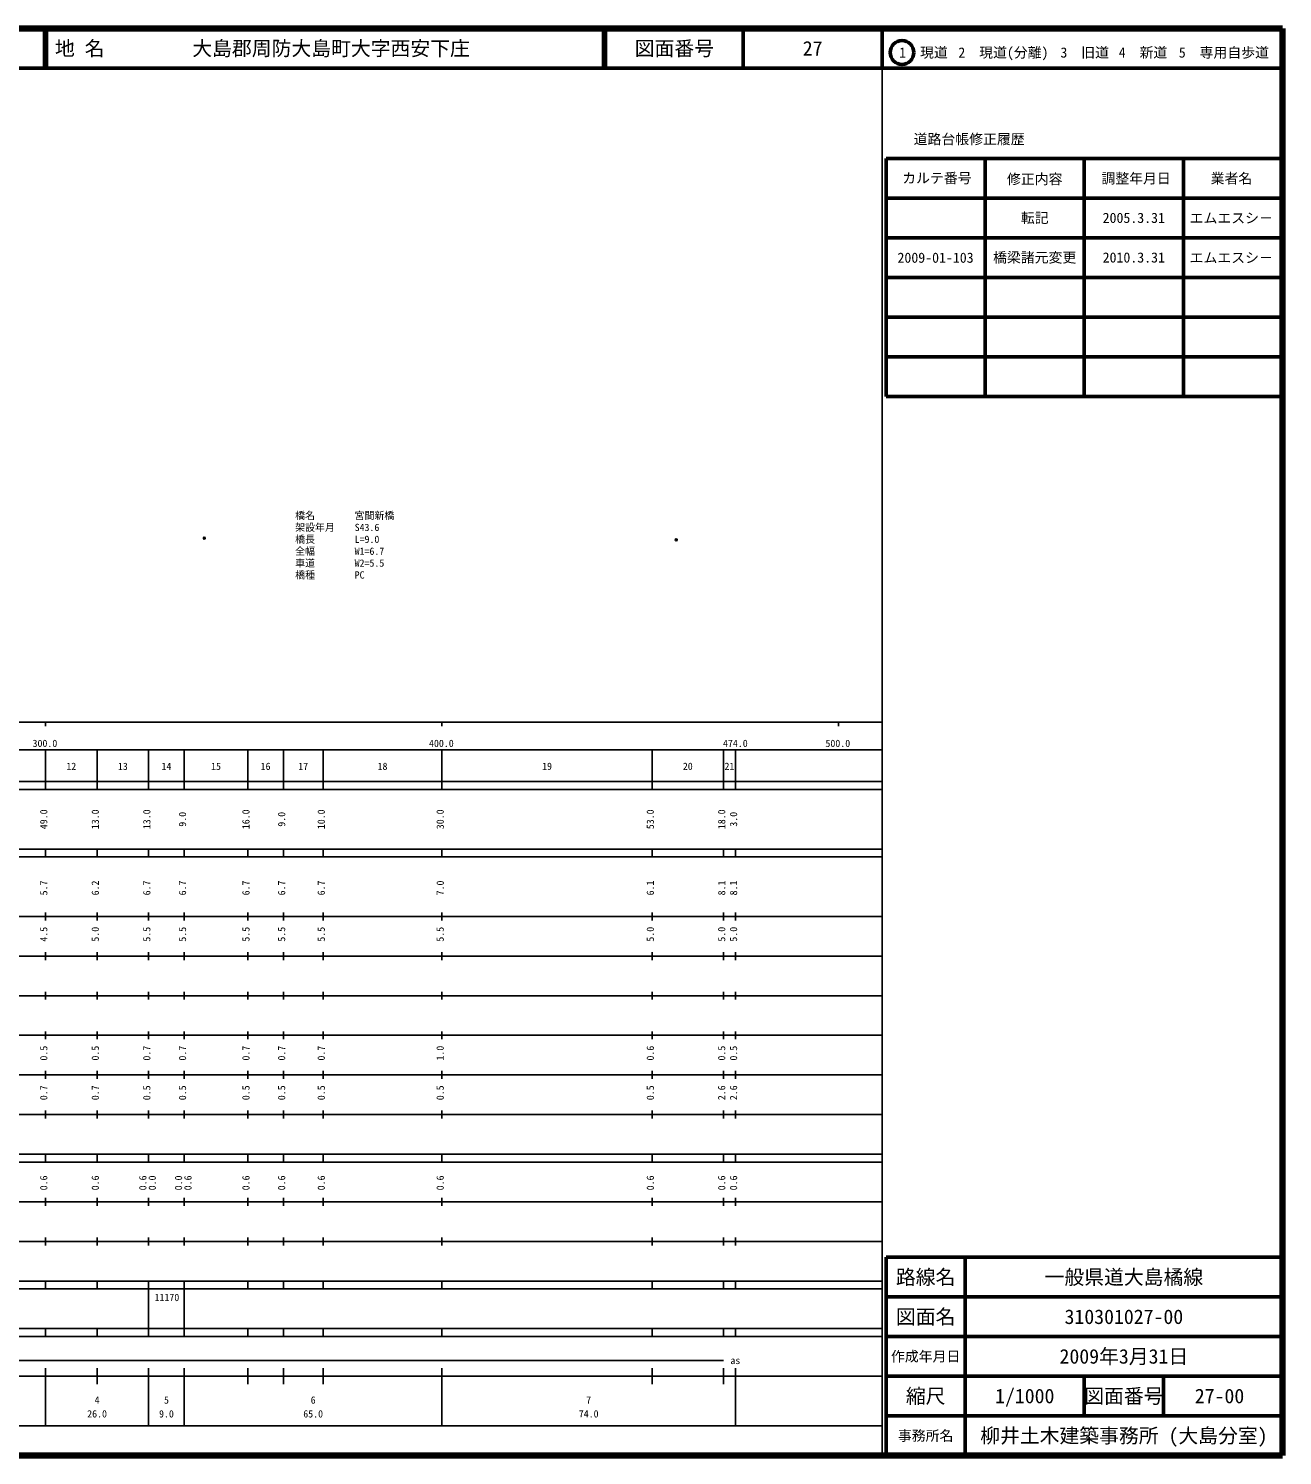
# Model space of a CAD drawing. Units: millimetres on the paper. Extents: x 40 to 680, y 20 to 380.
# Drawn here: x 363.7 to 680, y 20 to 380 of the extents above; entities that cross this region are included whole.
import ezdxf
from ezdxf.enums import TextEntityAlignment as Align

# ---------------------------------------------------------------- set-up
doc = ezdxf.new("R2010")
doc.units = ezdxf.units.MM
doc.header["$PDMODE"] = 32
doc.header["$PDSIZE"] = 0.5
for name, color, linetype in [('M-OTRS', 6, 'Continuous'), ('M-STR-HTXT', 7, 'Continuous'), ('M-TTL-TXT', 7, 'Continuous')]:
    doc.layers.add(name, color=color, linetype=linetype)
for name, color, linetype, lineweight in [('M-TTL', 2, 'Continuous', 140), ('M-TTL-BAND', 7, 'Continuous', 25), ('M-TTL-FRAM', 2, 'Continuous', 50), ('M-TTL-LINE', 7, 'Continuous', 50)]:
    doc.layers.add(name, color=color, linetype=linetype, lineweight=lineweight)
doc.styles.add('ＭＳ ゴシック', font='')
doc.styles.get('ＭＳ ゴシック').set_extended_font_data('MS Gothic')

msp = doc.modelspace()

# ---------------------------------------------------------------- linework, layer by layer
at = {"layer": 'M-OTRS'}
for p in [(408.051, 251.418), (527.108, 251.015)]:
    msp.add_point(p, dxfattribs=at)
at = {"layer": 'M-TTL'}
for p, q in [((680, 380), (40, 380)), ((680, 20), (680, 380)), ((40, 20), (680, 20))]:
    msp.add_line(p, q, dxfattribs=at)
at = {"layer": 'M-TTL-BAND'}
for p, q in [((579, 20), (579, 370)), ((40, 205), (579, 205)), ((368, 205), (368, 204)), ((468, 205), (468, 204)), ((568, 205), (568, 204)), ((68, 198), (579, 198)), ((368, 188), (368, 198)), ((381, 188), (381, 198)), ((394, 188), (394, 198)), ((403, 188), (403, 198)), ((419, 188), (419, 198)), ((428, 188), (428, 198)), ((438, 188), (438, 198)), ((468, 188), (468, 198)), ((521, 188), (521, 198)), ((539, 188), (539, 198)), ((542, 188), (542, 198)), ((40, 190), (579, 190)), ((40, 188), (579, 188)), ((40, 173), (579, 173)), ((368, 171), (368, 173)), ((381, 171), (381, 173)), ((394, 171), (394, 173)), ((403, 171), (403, 173)), ((419, 171), (419, 173)), ((428, 171), (428, 173)), ((438, 171), (438, 173)), ((468, 171), (468, 173)), ((521, 171), (521, 173)), ((539, 171), (539, 173)), ((542, 171), (542, 173)), ((40, 171), (579, 171)), ((40, 156), (579, 156)), ((368, 155), (368, 157)), ((381, 155), (381, 157)), ((394, 155), (394, 157)), ((403, 155), (403, 157)), ((419, 155), (419, 157)), ((428, 155), (428, 157)), ((438, 155), (438, 157)), ((468, 155), (468, 157)), ((521, 155), (521, 157)), ((539, 155), (539, 157)), ((542, 155), (542, 157)), ((46, 146), (579, 146)), ((368, 145), (368, 147)), ((381, 145), (381, 147)), ((394, 145), (394, 147)), ((403, 145), (403, 147)), ((419, 145), (419, 147)), ((428, 145), (428, 147)), ((438, 145), (438, 147)), ((468, 145), (468, 147)), ((521, 145), (521, 147)), ((539, 145), (539, 147)), ((542, 145), (542, 147)), ((368, 135), (368, 137)), ((381, 135), (381, 137)), ((394, 135), (394, 137)), ((403, 135), (403, 137)), ((419, 135), (419, 137)), ((428, 135), (428, 137)), ((438, 135), (438, 137)), ((468, 135), (468, 137)), ((521, 135), (521, 137)), ((539, 135), (539, 137)), ((542, 135), (542, 137)), ((52, 136), (579, 136)), ((46, 126), (579, 126)), ((368, 125), (368, 127)), ((381, 125), (381, 127)), ((394, 125), (394, 127)), ((403, 125), (403, 127)), ((419, 125), (419, 127)), ((428, 125), (428, 127)), ((438, 125), (438, 127)), ((468, 125), (468, 127)), ((521, 125), (521, 127)), ((539, 125), (539, 127)), ((542, 125), (542, 127)), ((52, 116), (579, 116)), ((368, 115), (368, 117)), ((381, 115), (381, 117)), ((394, 115), (394, 117)), ((403, 115), (403, 117)), ((419, 115), (419, 117)), ((428, 115), (428, 117)), ((438, 115), (438, 117)), ((468, 115), (468, 117)), ((521, 115), (521, 117)), ((539, 115), (539, 117)), ((542, 115), (542, 117)), ((46, 106), (579, 106)), ((368, 105), (368, 107)), ((381, 105), (381, 107)), ((394, 105), (394, 107)), ((403, 105), (403, 107)), ((419, 105), (419, 107)), ((428, 105), (428, 107)), ((438, 105), (438, 107)), ((468, 105), (468, 107)), ((521, 105), (521, 107)), ((539, 105), (539, 107)), ((542, 105), (542, 107)), ((40, 96), (579, 96)), ((40, 94), (579, 94)), ((368, 94), (368, 96)), ((381, 94), (381, 96)), ((394, 94), (394, 96)), ((403, 94), (403, 96)), ((419, 94), (419, 96)), ((428, 94), (428, 96)), ((438, 94), (438, 96)), ((468, 94), (468, 96)), ((521, 94), (521, 96)), ((539, 94), (539, 96)), ((542, 94), (542, 96)), ((49, 84), (579, 84)), ((368, 83), (368, 85)), ((381, 83), (381, 85)), ((394, 83), (394, 85)), ((403, 83), (403, 85)), ((419, 83), (419, 85)), ((428, 83), (428, 85)), ((438, 83), (438, 85)), ((468, 83), (468, 85)), ((521, 83), (521, 85)), ((539, 83), (539, 85)), ((542, 83), (542, 85)), ((40, 74), (579, 74)), ((368, 73), (368, 75)), ((381, 73), (381, 75)), ((394, 73), (394, 75)), ((403, 73), (403, 75)), ((419, 73), (419, 75)), ((428, 73), (428, 75)), ((438, 73), (438, 75)), ((468, 73), (468, 75)), ((521, 73), (521, 75)), ((539, 73), (539, 75)), ((542, 73), (542, 75)), ((40, 64), (579, 64)), ((40, 62), (579, 62)), ((368, 62), (368, 64)), ((381, 62), (381, 64)), ((394, 62), (394, 64)), ((394, 52), (394, 62)), ((403, 62), (403, 64)), ((403, 52), (403, 62)), ((419, 62), (419, 64)), ((428, 62), (428, 64)), ((438, 62), (438, 64)), ((468, 62), (468, 64)), ((521, 62), (521, 64)), ((539, 62), (539, 64)), ((542, 62), (542, 64)), ((40, 52), (579, 52)), ((368, 50), (368, 52)), ((381, 50), (381, 52)), ((394, 50), (394, 52)), ((403, 50), (403, 52)), ((419, 50), (419, 52)), ((428, 50), (428, 52)), ((438, 50), (438, 52)), ((468, 50), (468, 52)), ((521, 50), (521, 52)), ((539, 50), (539, 52)), ((542, 50), (542, 52)), ((40, 50), (579, 50)), ((71, 44), (539, 44)), ((40, 40), (579, 40)), ((368, 27.5), (368, 42)), ((381, 38), (381, 42)), ((394, 27.5), (394, 42)), ((403, 27.5), (403, 42)), ((419, 38), (419, 42)), ((428, 38), (428, 42)), ((438, 38), (438, 42)), ((468, 27.5), (468, 42)), ((521, 38), (521, 42)), ((539, 38), (539, 42)), ((542, 27.5), (542, 42)), ((68, 27.5), (579, 27.5))]:
    msp.add_line(p, q, dxfattribs=at)
at = {"layer": 'M-TTL-FRAM'}
for p, q in [((580, 347.197), (580, 287.197)), ((580, 347.197), (680, 347.197)), ((580, 287.197), (680, 287.197)), ((680, 70), (580, 70)), ((580, 70), (580, 20))]:
    msp.add_line(p, q, dxfattribs=at)
at = {"layer": 'M-TTL-LINE'}
for p, q in [((367.75, 380), (367.75, 370)), ((368.25, 380), (368.25, 370)), ((508.747, 380), (508.747, 370)), ((509.247, 380), (509.247, 370)), ((543.997, 380), (543.997, 370)), ((579, 380), (579, 370)), ((40, 370), (680, 370)), ((605, 347.197), (605, 287.197)), ((630, 347.197), (630, 287.197)), ((655, 347.197), (655, 287.197)), ((580, 337.197), (680, 337.197)), ((580, 327.197), (680, 327.197)), ((580, 317.197), (680, 317.197)), ((580, 307.197), (680, 307.197)), ((580, 297.197), (680, 297.197)), ((600, 70), (600, 20)), ((680, 60), (580, 60)), ((680, 50), (580, 50)), ((680, 40), (580, 40)), ((630, 40), (630, 30)), ((650, 40), (650, 30)), ((680, 30), (580, 30))]:
    msp.add_line(p, q, dxfattribs=at)
msp.add_circle((584.031, 373.958), 3, dxfattribs=at)

# ---------------------------------------------------------------- texts
at = {"layer": 'M-STR-HTXT', "style": 'ＭＳ ゴシック'}
for s, p in [('橋名\u3000\u3000\u3000\u3000宮間新橋', (430.964, 255.676)), ('橋長\u3000\u3000\u3000\u3000L=9.0', (430.964, 249.676)), ('架設年月\u3000\u3000S43.6', (430.964, 252.676)), ('全幅\u3000\u3000\u3000\u3000W1=6.7', (430.964, 246.676)), ('車道\u3000\u3000\u3000\u3000W2=5.5', (430.964, 243.676)), ('橋種\u3000\u3000\u3000\u3000PC', (430.964, 240.676))]:
    msp.add_text(s, height=1.833, dxfattribs=at).set_placement(p, align=Align.BOTTOM_LEFT)
at = {"layer": 'M-TTL-BAND', "style": 'ＭＳ ゴシック'}
for s, p in [('300.0', (367.844, 198.195)), ('400.0', (467.844, 198.195)), ('474.0', (542, 198.195)), ('500.0', (567.844, 198.195)), ('12', (374.5, 192.405)), ('13', (387.5, 192.405)), ('14', (398.5, 192.405)), ('15', (411, 192.405)), ('16', (423.5, 192.405)), ('17', (433, 192.405)), ('18', (453, 192.405)), ('19', (494.5, 192.405)), ('20', (530, 192.405)), ('21', (540.5, 192.405)), ('as', (542, 42.5)), ('4', (381, 32.523)), ('5', (398.5, 32.523)), ('6', (435.5, 32.523)), ('7', (505, 32.523)), ('26.0', (381, 29.033)), ('9.0', (398.5, 29.033)), ('65.0', (435.5, 29.033)), ('74.0', (505, 29.033))]:
    msp.add_text(s, height=1.833, dxfattribs=at).set_placement(p, align=Align.BOTTOM_CENTER)
for s, p in [('49.0', (369, 180.5)), ('13.0', (382, 180.5)), ('13.0', (395, 180.5)), ('9.0', (404, 180.5)), ('16.0', (420, 180.5)), ('9.0', (429, 180.5)), ('10.0', (439, 180.5)), ('30.0', (469, 180.5)), ('53.0', (522, 180.5)), ('18.0', (540, 180.5)), ('3.0', (543, 180.5)), ('5.7', (369, 163.174)), ('6.2', (382, 163.174)), ('6.7', (395, 163.174)), ('6.7', (404, 163.174)), ('6.7', (420, 163.174)), ('6.7', (429, 163.174)), ('6.7', (439, 163.174)), ('7.0', (469, 163.174)), ('6.1', (522, 163.174)), ('8.1', (540, 163.174)), ('8.1', (543, 163.174)), ('4.5', (369, 151.5)), ('5.0', (382, 151.5)), ('5.5', (395, 151.5)), ('5.5', (404, 151.5)), ('5.5', (420, 151.5)), ('5.5', (429, 151.5)), ('5.5', (439, 151.5)), ('5.5', (469, 151.5)), ('5.0', (522, 151.5)), ('5.0', (540, 151.5)), ('5.0', (543, 151.5)), ('0.5', (369, 121.5)), ('0.5', (382, 121.5)), ('0.7', (395, 121.5)), ('0.7', (404, 121.5)), ('0.7', (420, 121.5)), ('0.7', (429, 121.5)), ('0.7', (439, 121.5)), ('1.0', (469, 121.5)), ('0.6', (522, 121.5)), ('0.5', (540, 121.5)), ('0.5', (543, 121.5)), ('0.7', (369, 111.5)), ('0.7', (382, 111.5)), ('0.5', (395, 111.5)), ('0.5', (404, 111.5)), ('0.5', (420, 111.5)), ('0.5', (429, 111.5)), ('0.5', (439, 111.5)), ('0.5', (469, 111.5)), ('0.5', (522, 111.5)), ('2.6', (540, 111.5)), ('2.6', (543, 111.5)), ('0.6', (369, 88.764)), ('0.6', (382, 88.764)), ('0.6', (394, 88.764)), ('0.0', (396.37, 88.764)), ('0.0', (403, 88.764)), ('0.6', (405.37, 88.764)), ('0.6', (420, 88.764)), ('0.6', (429, 88.764)), ('0.6', (439, 88.764)), ('0.6', (469, 88.764)), ('0.6', (522, 88.764)), ('0.6', (540, 88.764)), ('0.6', (543, 88.764))]:
    msp.add_text(s, height=1.833, rotation=90, dxfattribs=at).set_placement(p, align=Align.BOTTOM_CENTER)
msp.add_text('11170', height=1.833, dxfattribs=at).set_placement((395.5, 58.405), align=Align.BOTTOM_LEFT)
at = {"layer": 'M-TTL-TXT', "style": 'ＭＳ ゴシック'}
for s, p in [('地 名', (370.38, 375)), ('大島郡周防大島町大字西安下庄', (405.024, 375))]:
    msp.add_text(s, height=3.666, dxfattribs=at).set_placement(p, align=Align.MIDDLE_LEFT)
for s, height, p in [('図面番号', 3.666, (526.622, 375)), ('27', 3.666, (561.497, 375)), ('1\u3000現道', 2.566, (589.448, 373.958)), ('2\u3000現道(分離)', 2.566, (609.619, 373.958)), ('3\u3000旧道', 2.566, (630.121, 373.958)), ('4\u3000新道', 2.566, (644.824, 373.958)), ('5\u3000専用自歩道', 2.566, (665.228, 373.958)), ('道路台帳修正履歴', 2.566, (600.968, 352.113)), ('カルテ番号', 2.566, (592.839, 342.277)), ('修正内容', 2.566, (617.509, 342.023)), ('調整年月日', 2.566, (643.089, 342.197)), ('業者名', 2.566, (667.134, 342.197)), ('転記', 2.566, (617.5, 332.245)), ('2005.3.31', 2.566, (642.5, 332.245)), ('エムエスシ－', 2.566, (667.077, 332.189)), ('2009-01-103', 2.566, (592.5, 322.189)), ('橋梁諸元変更', 2.566, (617.5, 322.245)), ('2010.3.31', 2.566, (642.5, 322.245)), ('エムエスシ－', 2.566, (667.077, 322.189)), ('路線名', 3.666, (590, 65)), ('路線名', 3.666, (590, 65)), ('一般県道大島橘線', 3.666, (640, 65)), ('図面名', 3.666, (590, 55)), ('図面名', 3.666, (590, 55)), ('310301027-00', 3.666, (640, 55)), ('2009年3月31日', 3.666, (640, 45)), ('作成年月日', 2.566, (590, 45)), ('作成年月日', 2.566, (590, 45)), ('縮尺', 3.666, (590, 35)), ('縮尺', 3.666, (590, 35)), ('1/1000', 3.666, (615, 35)), ('図面番号', 3.666, (640, 35)), ('図面番号', 3.666, (640, 35)), ('27-00', 3.666, (664.125, 35)), ('事務所名', 2.566, (590, 25)), ('事務所名', 2.566, (590, 25)), ('柳井土木建築事務所 (大島分室)', 3.666, (640, 25))]:
    msp.add_text(s, height=height, dxfattribs=at).set_placement(p, align=Align.MIDDLE_CENTER)

doc.saveas('drawing.dxf')
